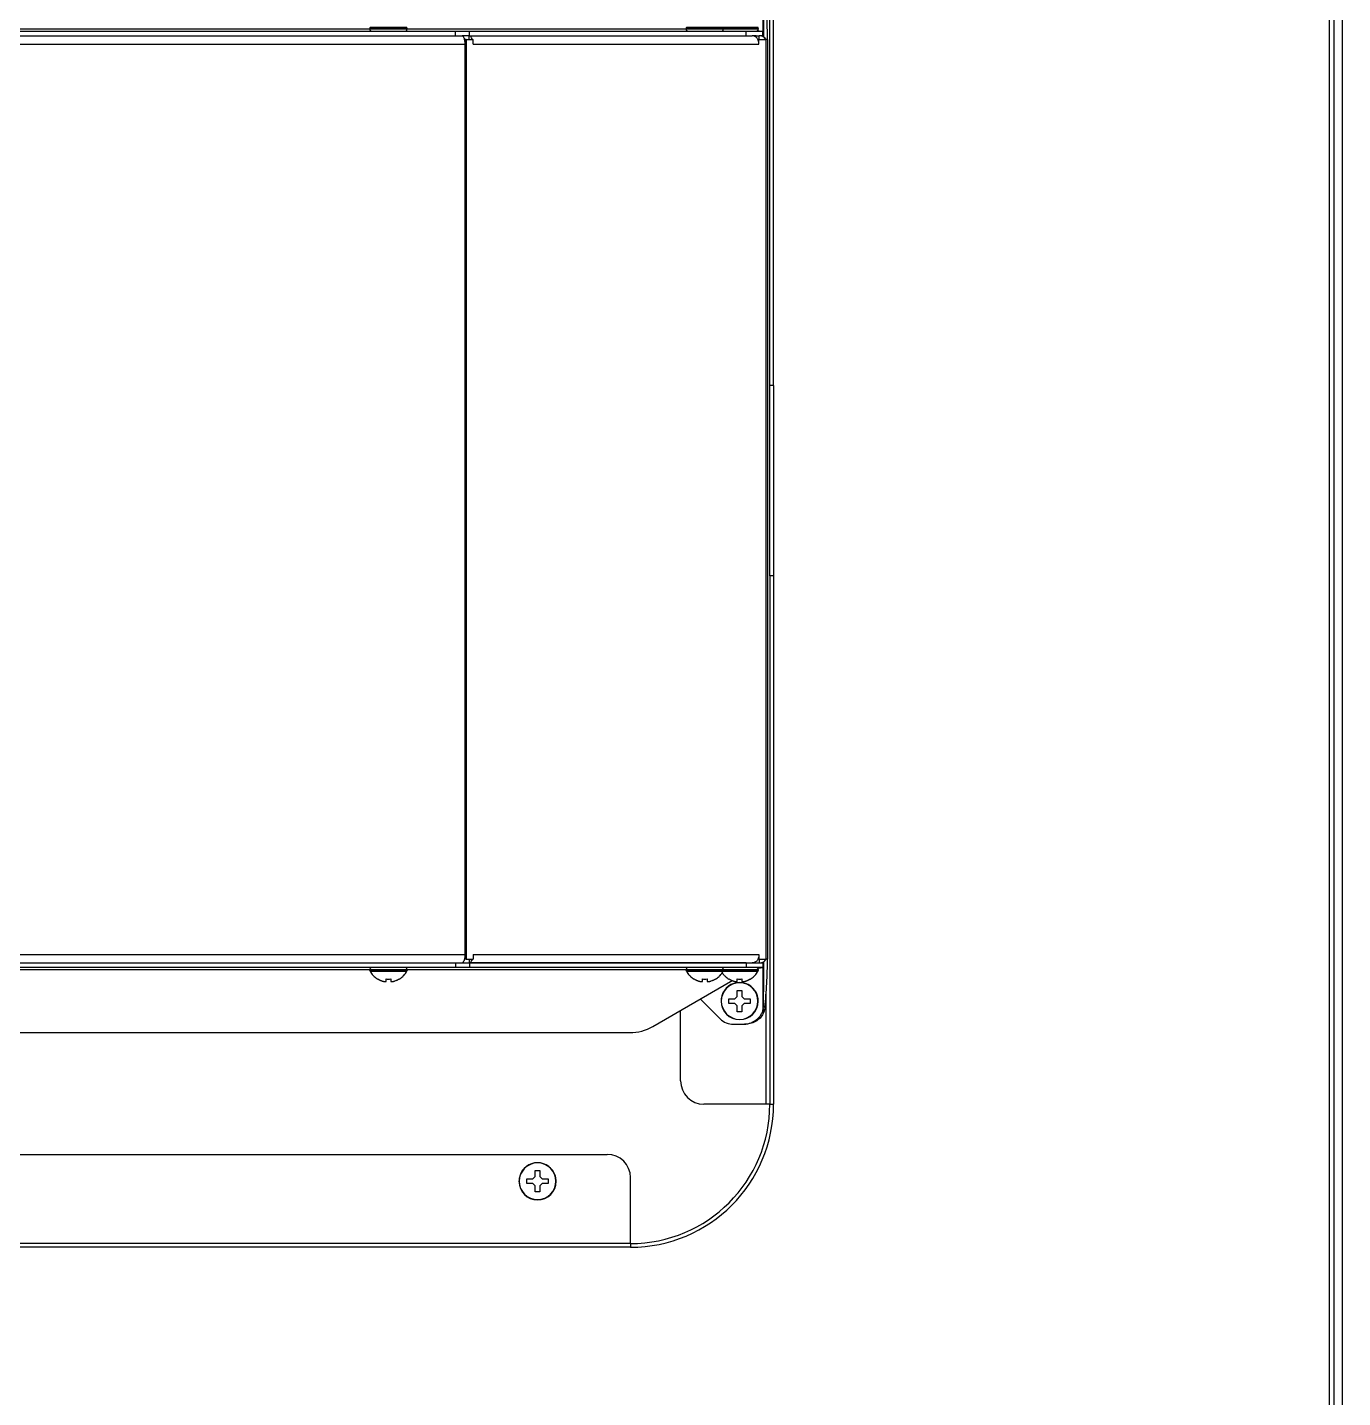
# Model space of a CAD drawing. Header units: millimetres. Extents: x -1584 to 3730, y -1918 to 2655.
# Drawn here: x 643.7 to 926.9, y -1446.9 to -1151.9 of the extents above; entities that cross this region are included whole.
import ezdxf

# ---------------------------------------------------------------- set-up
doc = ezdxf.new("R2010")
doc.units = ezdxf.units.MM
doc.header["$LTSCALE"] = 65.395
doc.layers.get('0').update_dxf_attribs({"linetype": 'CONTINUOUS'})
doc.layers.add('ASSI', color=7, linetype='CONTINUOUS')
doc.layers.add('GEOM', color=7, linetype='CONTINUOUS')

msp = doc.modelspace()

# ---------------------------------------------------------------- linework, layer by layer
at = {"linetype": 'Continuous'}
for p, q in [((719.16, -1356.79), (719.16, -1356.75)), ((720.96, -1357.3), (720.96, -1356.75)), ((721.96, -1356.75), (721.96, -1357.3)), ((723.76, -1356.75), (723.76, -1356.79)), ((787.26, -1356.79), (787.26, -1356.75)), ((789.06, -1357.3), (789.06, -1356.75)), ((790.06, -1356.75), (790.06, -1357.3)), ((791.86, -1356.75), (791.86, -1356.79)), ((794.76, -1356.79), (794.76, -1356.75)), ((796.56, -1357.3), (796.56, -1356.75)), ((797.56, -1356.75), (797.56, -1357.3)), ((799.36, -1356.75), (799.36, -1356.79)), ((796.56, -1359.21), (797.56, -1359.21)), ((796.56, -1359.99), (796.56, -1359.21)), ((797.56, -1359.21), (797.56, -1359.99)), ((794.76, -1361.01), (795.54, -1361.01)), ((794.76, -1361.51), (794.76, -1361.01)), ((794.76, -1362.01), (794.76, -1361.51)), ((795.54, -1362.01), (794.76, -1362.01)), ((795.54, -1361.01), (796.06, -1361.01)), ((796.06, -1362.01), (795.54, -1362.01)), ((796.06, -1361.01), (796.56, -1360.51)), ((796.56, -1362.51), (796.06, -1362.01)), ((796.56, -1360.51), (796.56, -1359.99)), ((796.56, -1363.03), (796.56, -1362.51)), ((797.56, -1359.99), (797.56, -1360.51)), ((797.56, -1360.51), (798.06, -1361.01)), ((798.06, -1362.01), (797.56, -1362.51)), ((797.56, -1362.51), (797.56, -1363.03)), ((798.06, -1361.01), (798.58, -1361.01)), ((798.58, -1362.01), (798.06, -1362.01)), ((798.58, -1361.01), (799.36, -1361.01)), ((799.36, -1362.01), (798.58, -1362.01)), ((799.36, -1361.01), (799.36, -1361.51)), ((799.36, -1361.51), (799.36, -1362.01)), ((796.56, -1363.81), (796.56, -1363.03)), ((797.56, -1363.81), (796.56, -1363.81)), ((797.56, -1363.03), (797.56, -1363.81)), ((753.06, -1398.01), (754.06, -1398.01)), ((753.06, -1398.79), (753.06, -1398.01)), ((754.06, -1398.01), (754.06, -1398.79)), ((751.26, -1399.81), (752.04, -1399.81)), ((751.26, -1400.31), (751.26, -1399.81)), ((751.26, -1400.81), (751.26, -1400.31)), ((752.04, -1400.81), (751.26, -1400.81)), ((752.04, -1399.81), (752.56, -1399.81)), ((752.56, -1400.81), (752.04, -1400.81)), ((752.56, -1399.81), (753.06, -1399.31)), ((753.06, -1401.31), (752.56, -1400.81)), ((753.06, -1399.31), (753.06, -1398.79)), ((754.06, -1398.79), (754.06, -1399.31)), ((754.06, -1399.31), (754.56, -1399.81)), ((754.56, -1400.81), (754.06, -1401.31)), ((754.56, -1399.81), (755.08, -1399.81)), ((755.08, -1400.81), (754.56, -1400.81)), ((755.08, -1399.81), (755.86, -1399.81)), ((755.86, -1400.81), (755.08, -1400.81)), ((755.86, -1399.81), (755.86, -1400.31)), ((755.86, -1400.31), (755.86, -1400.81)), ((753.06, -1401.83), (753.06, -1401.31)), ((753.06, -1402.61), (753.06, -1401.83)), ((754.06, -1402.61), (753.06, -1402.61)), ((754.06, -1401.31), (754.06, -1401.83)), ((754.06, -1401.83), (754.06, -1402.61))]:
    msp.add_line(p, q, dxfattribs=at)
for centre, radius, start, end in [((721.66, -1352.69), 4.8, 210.3012, 223.1766), ((721.66, -1352.69), 4.8, 223.1766, 227.1654), ((721.66, -1352.69), 4.8, 227.1654, 238.3799), ((721.66, -1352.69), 4.8, 238.3799, 238.6273), ((721.65, -1352.7), 4.75, 238.4659, 241.0313), ((721.64, -1352.7), 4.75, 241.0316, 241.9926), ((721.46, -1352.99), 3.8, 262.4351, 277.5649), ((721.27, -1352.7), 4.75, 298.0074, 298.9684), ((721.27, -1352.7), 4.75, 298.9687, 301.5341), ((721.26, -1352.69), 4.8, 301.3727, 301.6201), ((721.26, -1352.69), 4.8, 301.6201, 312.8346), ((721.26, -1352.69), 4.8, 312.8346, 316.8234), ((721.26, -1352.69), 4.8, 316.8234, 329.6988), ((789.76, -1352.69), 4.8, 210.3012, 223.1766), ((789.76, -1352.69), 4.8, 223.1766, 227.1654), ((789.76, -1352.69), 4.8, 227.1654, 238.3799), ((789.76, -1352.69), 4.8, 238.3799, 238.6273), ((789.75, -1352.7), 4.75, 238.4659, 241.0313), ((789.74, -1352.7), 4.75, 241.0316, 241.9926), ((789.56, -1352.99), 3.8, 262.4351, 277.5649), ((789.37, -1352.7), 4.75, 298.0074, 298.9684), ((789.37, -1352.7), 4.75, 298.9687, 301.5341), ((789.36, -1352.69), 4.8, 301.3727, 301.6201), ((789.36, -1352.69), 4.8, 301.6201, 312.8346), ((789.36, -1352.69), 4.8, 312.8346, 316.8234), ((789.36, -1352.69), 4.8, 316.8234, 329.6988), ((797.26, -1352.69), 4.8, 214.2584, 223.1766), ((797.26, -1352.69), 4.8, 223.1766, 227.1654), ((797.26, -1352.69), 4.8, 227.1654, 238.3799), ((797.26, -1352.69), 4.8, 238.3799, 238.6273), ((797.25, -1352.7), 4.75, 238.4659, 241.0313), ((797.24, -1352.7), 4.75, 241.0316, 241.9926), ((797.06, -1352.99), 3.8, 262.4351, 277.5649), ((796.87, -1352.7), 4.75, 298.0074, 298.9684), ((796.87, -1352.7), 4.75, 298.9687, 301.5341), ((796.86, -1352.69), 4.8, 301.3727, 301.6201), ((796.86, -1352.69), 4.8, 301.6201, 312.8346), ((796.86, -1352.69), 4.8, 312.8346, 316.8234), ((796.86, -1352.69), 4.8, 316.8234, 329.6988), ((721.64, -1352.71), 4.75, 241.9926, 243.3187), ((721.64, -1352.71), 4.74, 243.3188, 244.4598), ((721.64, -1352.71), 4.74, 244.4598, 245.4278), ((721.64, -1352.72), 4.73, 245.4278, 246.6825), ((721.63, -1352.72), 4.73, 246.6826, 247.4526), ((721.63, -1352.73), 4.72, 247.4524, 248.9975), ((721.63, -1352.74), 4.72, 248.9977, 249.4819), ((721.63, -1352.75), 4.7, 249.4813, 251.5344), ((721.62, -1352.77), 4.68, 251.535, 252.6227), ((721.61, -1352.78), 4.67, 252.6228, 253.6051), ((721.61, -1352.81), 4.64, 253.6036, 255.6824), ((720.71, -1355.31), 2.01, 262.7259, 264.7415), ((720.71, -1355.34), 1.98, 264.7442, 265.3991), ((720.71, -1355.35), 1.97, 265.3984, 266.7833), ((720.71, -1355.36), 1.96, 266.7841, 267.6235), ((720.71, -1355.36), 1.96, 267.6234, 268.8455), ((720.71, -1355.37), 1.95, 268.8459, 269.8005), ((720.71, -1355.37), 1.95, 269.8006, 270.9258), ((720.71, -1355.37), 1.95, 270.9261, 271.9964), ((720.71, -1355.36), 1.96, 271.9964, 273.0228), ((720.71, -1355.35), 1.97, 273.0233, 274.286), ((720.71, -1355.34), 1.98, 274.2856, 275.1372), ((720.7, -1355.32), 2.01, 275.1401, 277.2744), ((722.21, -1355.32), 2.01, 262.7256, 264.8598), ((722.21, -1355.34), 1.98, 264.8627, 265.7144), ((722.21, -1355.35), 1.97, 265.714, 266.9766), ((722.21, -1355.36), 1.96, 266.9771, 268.0037), ((722.21, -1355.37), 1.95, 268.0037, 269.0738), ((722.21, -1355.37), 1.95, 269.0741, 270.1995), ((722.21, -1355.37), 1.95, 270.1995, 271.1541), ((722.21, -1355.37), 1.95, 271.1545, 272.3767), ((722.21, -1355.36), 1.96, 272.3765, 273.2159), ((722.21, -1355.35), 1.97, 273.2167, 274.6016), ((722.21, -1355.34), 1.98, 274.6009, 275.2558), ((722.2, -1355.31), 2.01, 275.2585, 277.2741), ((721.31, -1352.81), 4.64, 284.3176, 286.3964), ((721.3, -1352.78), 4.67, 286.3949, 287.3772), ((721.3, -1352.77), 4.68, 287.3773, 288.465), ((721.29, -1352.75), 4.7, 288.4656, 290.5187), ((721.29, -1352.74), 4.72, 290.5181, 291.0023), ((721.29, -1352.73), 4.72, 291.0025, 292.5476), ((721.28, -1352.72), 4.73, 292.5474, 293.3174), ((721.28, -1352.72), 4.73, 293.3175, 294.5722), ((721.28, -1352.71), 4.74, 294.5722, 295.5402), ((721.28, -1352.71), 4.74, 295.5402, 296.6812), ((721.28, -1352.71), 4.75, 296.6813, 298.0074), ((789.74, -1352.71), 4.75, 241.9926, 243.3187), ((789.74, -1352.71), 4.74, 243.3188, 244.4598), ((789.74, -1352.71), 4.74, 244.4598, 245.4278), ((789.74, -1352.72), 4.73, 245.4278, 246.6825), ((789.73, -1352.72), 4.73, 246.6826, 247.4526), ((789.73, -1352.73), 4.72, 247.4524, 248.9975), ((789.73, -1352.74), 4.72, 248.9977, 249.4819), ((789.73, -1352.75), 4.7, 249.4813, 251.5344), ((789.72, -1352.77), 4.68, 251.535, 252.6227), ((789.71, -1352.78), 4.67, 252.6228, 253.6051), ((789.71, -1352.81), 4.64, 253.6036, 255.6824), ((788.81, -1355.31), 2.01, 262.7259, 264.7415), ((788.81, -1355.34), 1.98, 264.7442, 265.3991), ((788.81, -1355.35), 1.97, 265.3984, 266.7833), ((788.81, -1355.36), 1.96, 266.7841, 267.6235), ((788.81, -1355.36), 1.96, 267.6234, 268.8455), ((788.81, -1355.37), 1.95, 268.8459, 269.8005), ((788.81, -1355.37), 1.95, 269.8006, 270.9258), ((788.81, -1355.37), 1.95, 270.9261, 271.9964), ((788.81, -1355.36), 1.96, 271.9964, 273.0228), ((788.81, -1355.35), 1.97, 273.0233, 274.286), ((788.81, -1355.34), 1.98, 274.2856, 275.1372), ((788.8, -1355.32), 2.01, 275.1401, 277.2744), ((790.31, -1355.32), 2.01, 262.7256, 264.8598), ((790.31, -1355.34), 1.98, 264.8627, 265.7144), ((790.31, -1355.35), 1.97, 265.714, 266.9766), ((790.31, -1355.36), 1.96, 266.9771, 268.0037), ((790.31, -1355.37), 1.95, 268.0037, 269.0738), ((790.31, -1355.37), 1.95, 269.0741, 270.1995), ((790.31, -1355.37), 1.95, 270.1995, 271.1541), ((790.31, -1355.37), 1.95, 271.1545, 272.3767), ((790.31, -1355.36), 1.96, 272.3765, 273.2159), ((790.31, -1355.35), 1.97, 273.2167, 274.6016), ((790.31, -1355.34), 1.98, 274.6009, 275.2558), ((790.3, -1355.31), 2.01, 275.2585, 277.2741), ((789.41, -1352.81), 4.64, 284.3176, 286.3964), ((789.4, -1352.78), 4.67, 286.3949, 287.3772), ((789.4, -1352.77), 4.68, 287.3773, 288.465), ((789.39, -1352.75), 4.7, 288.4656, 290.5187), ((789.39, -1352.74), 4.72, 290.5181, 291.0023), ((789.39, -1352.73), 4.72, 291.0025, 292.5476), ((789.38, -1352.72), 4.73, 292.5474, 293.3174), ((789.38, -1352.72), 4.73, 293.3175, 294.5722), ((789.38, -1352.71), 4.74, 294.5722, 295.5402), ((789.38, -1352.71), 4.74, 295.5402, 296.6812), ((789.38, -1352.71), 4.75, 296.6813, 298.0074), ((797.24, -1352.71), 4.75, 241.9926, 243.3187), ((797.24, -1352.71), 4.74, 243.3188, 244.4598), ((797.24, -1352.71), 4.74, 244.4598, 245.4278), ((797.24, -1352.72), 4.73, 245.4278, 246.6825), ((797.23, -1352.72), 4.73, 246.6826, 247.4526), ((797.23, -1352.73), 4.72, 247.4524, 248.9975), ((797.23, -1352.74), 4.72, 248.9977, 249.4819), ((797.23, -1352.75), 4.7, 249.4813, 251.5344), ((797.22, -1352.77), 4.68, 251.535, 252.6227), ((797.21, -1352.78), 4.67, 252.6228, 253.6051), ((797.21, -1352.81), 4.64, 253.6036, 255.6824), ((796.31, -1355.31), 2.01, 262.7259, 264.7415), ((796.31, -1355.34), 1.98, 264.7442, 265.3991), ((796.31, -1355.35), 1.97, 265.3984, 266.7833), ((796.31, -1355.36), 1.96, 266.7841, 267.6235), ((796.31, -1355.36), 1.96, 267.6234, 268.8455), ((796.31, -1355.37), 1.95, 268.8459, 269.8005), ((796.31, -1355.37), 1.95, 269.8006, 270.9258), ((796.31, -1355.37), 1.95, 270.9261, 271.9964), ((796.31, -1355.36), 1.96, 271.9964, 273.0228), ((796.31, -1355.35), 1.97, 273.0233, 274.286), ((796.31, -1355.34), 1.98, 274.2856, 275.1372), ((796.3, -1355.32), 2.01, 275.1401, 277.2744), ((797.81, -1355.32), 2.01, 262.7256, 264.8598), ((797.81, -1355.34), 1.98, 264.8627, 265.7144), ((797.81, -1355.35), 1.97, 265.714, 266.9766), ((797.81, -1355.36), 1.96, 266.9771, 268.0037), ((797.81, -1355.37), 1.95, 268.0037, 269.0738), ((797.81, -1355.37), 1.95, 269.0741, 270.1995), ((797.81, -1355.37), 1.95, 270.1995, 271.1541), ((797.81, -1355.37), 1.95, 271.1545, 272.3767), ((797.81, -1355.36), 1.96, 272.3765, 273.2159), ((797.81, -1355.35), 1.97, 273.2167, 274.6016), ((797.81, -1355.34), 1.98, 274.6009, 275.2558), ((797.8, -1355.31), 2.01, 275.2585, 277.2741), ((796.91, -1352.81), 4.64, 284.3176, 286.3964), ((796.9, -1352.78), 4.67, 286.3949, 287.3772), ((796.9, -1352.77), 4.68, 287.3773, 288.465), ((796.89, -1352.75), 4.7, 288.4656, 290.5187), ((796.89, -1352.74), 4.72, 290.5181, 291.0023), ((796.89, -1352.73), 4.72, 291.0025, 292.5476), ((796.88, -1352.72), 4.73, 292.5474, 293.3174), ((796.88, -1352.72), 4.73, 293.3175, 294.5722), ((796.88, -1352.71), 4.74, 294.5722, 295.5402), ((796.88, -1352.71), 4.74, 295.5402, 296.6812), ((796.88, -1352.71), 4.75, 296.6813, 298.0074)]:
    msp.add_arc(centre, radius, start, end, dxfattribs=at)
at = {"layer": 'ASSI', "linetype": 'Continuous'}
for p, q in [((717.46, -1152.31), (717.46, -1152.11)), ((717.46, -1152.11), (717.46, -1152.31)), ((725.46, -1152.11), (717.46, -1152.11)), ((725.46, -1152.31), (717.46, -1152.31)), ((725.4, -1151.91), (717.51, -1151.91)), ((725.46, -1152.31), (725.46, -1152.11)), ((725.46, -1152.11), (725.46, -1152.31)), ((785.56, -1152.31), (785.56, -1152.11)), ((785.56, -1152.11), (785.56, -1152.31)), ((793.56, -1152.11), (785.56, -1152.11)), ((793.56, -1152.31), (785.56, -1152.31)), ((793.5, -1151.91), (785.61, -1151.91)), ((801, -1151.91), (793.5, -1151.91)), ((801.06, -1152.11), (793.56, -1152.11)), ((793.56, -1152.31), (793.56, -1152.11)), ((793.56, -1152.11), (793.56, -1152.31)), ((801.06, -1152.31), (793.56, -1152.31)), ((801.06, -1152.31), (801.06, -1152.11)), ((801.06, -1152.11), (801.06, -1152.31)), ((717.46, -1354.71), (717.46, -1354.91)), ((717.46, -1354.91), (717.46, -1354.71)), ((717.46, -1354.71), (725.46, -1354.71)), ((717.46, -1354.91), (725.46, -1354.91)), ((717.51, -1355.11), (725.4, -1355.11)), ((725.46, -1354.71), (725.46, -1354.91)), ((725.46, -1354.91), (725.46, -1354.71)), ((785.56, -1354.71), (785.56, -1354.91)), ((785.56, -1354.91), (785.56, -1354.71)), ((785.56, -1354.71), (793.56, -1354.71)), ((785.56, -1354.91), (793.56, -1354.91)), ((785.61, -1355.11), (793.5, -1355.11)), ((793.5, -1355.11), (801, -1355.11)), ((793.56, -1354.71), (801.06, -1354.71)), ((793.56, -1354.71), (793.56, -1354.91)), ((793.56, -1354.91), (793.56, -1354.71)), ((793.56, -1354.91), (801.06, -1354.91)), ((801.06, -1354.71), (801.06, -1354.91)), ((801.06, -1354.91), (801.06, -1354.71))]:
    msp.add_line(p, q, dxfattribs=at)
for centre, radius, start, end in [((717.86, -1152.11), 0.4, 166.5241, 180), ((717.86, -1152.11), 0.4, 166.5416, 180), ((717.86, -1152.31), 0.4, 180, 207.0781), ((717.86, -1152.11), 0.4, 163.1747, 166.5241), ((717.86, -1152.11), 0.4, 163.1573, 166.5416), ((717.86, -1152.11), 0.4, 149.6988, 163.1747), ((717.86, -1152.11), 0.4, 149.6988, 163.1573), ((717.86, -1152.31), 0.4, 207.0781, 214.9282), ((717.86, -1152.31), 0.4, 214.9282, 235.0718), ((717.86, -1152.31), 0.4, 235.0718, 242.9219), ((717.86, -1152.31), 0.4, 242.9219, 270), ((725.06, -1152.31), 0.4, 270, 297.0781), ((725.06, -1152.31), 0.4, 297.0781, 304.9282), ((725.06, -1152.31), 0.4, 304.9282, 325.0718), ((725.06, -1152.31), 0.4, 325.0718, 332.9219), ((725.06, -1152.11), 0.4, 16.8253, 30.3012), ((725.06, -1152.11), 0.4, 16.8427, 30.3012), ((725.06, -1152.31), 0.4, 332.9219, 360), ((725.06, -1152.11), 0.4, 13.4759, 16.8253), ((725.06, -1152.11), 0.4, 13.4584, 16.8427), ((725.06, -1152.11), 0.4, 0, 13.4759), ((725.06, -1152.11), 0.4, 0, 13.4584), ((785.96, -1152.11), 0.4, 166.5241, 180), ((785.96, -1152.11), 0.4, 166.5416, 180), ((785.96, -1152.31), 0.4, 180, 207.0781), ((785.96, -1152.11), 0.4, 163.1747, 166.5241), ((785.96, -1152.11), 0.4, 163.1573, 166.5416), ((785.96, -1152.11), 0.4, 149.6988, 163.1747), ((785.96, -1152.11), 0.4, 149.6988, 163.1573), ((785.96, -1152.31), 0.4, 207.0781, 214.9282), ((785.96, -1152.31), 0.4, 214.9282, 235.0718), ((785.96, -1152.31), 0.4, 235.0718, 242.9219), ((785.96, -1152.31), 0.4, 242.9219, 270), ((793.16, -1152.31), 0.4, 270, 297.0781), ((793.46, -1152.31), 0.4, 247.9517, 270), ((793.16, -1152.31), 0.4, 297.0781, 304.9282), ((793.16, -1152.31), 0.4, 304.9282, 325.0718), ((793.16, -1152.31), 0.4, 325.0718, 332.9219), ((793.16, -1152.11), 0.4, 16.8253, 30.3012), ((793.16, -1152.11), 0.4, 16.8427, 30.3012), ((793.16, -1152.31), 0.4, 332.9219, 360), ((793.16, -1152.11), 0.4, 13.4759, 16.8253), ((793.16, -1152.11), 0.4, 13.4584, 16.8427), ((793.16, -1152.11), 0.4, 0, 13.4759), ((793.16, -1152.11), 0.4, 0, 13.4584), ((800.66, -1152.31), 0.4, 270, 297.0781), ((800.66, -1152.31), 0.4, 297.0781, 304.9282), ((800.66, -1152.31), 0.4, 304.9282, 325.0718), ((800.66, -1152.31), 0.4, 325.0718, 332.9219), ((800.66, -1152.11), 0.4, 16.8253, 30.3012), ((800.66, -1152.11), 0.4, 16.8427, 30.3012), ((800.66, -1152.31), 0.4, 332.9219, 360), ((800.66, -1152.11), 0.4, 13.4759, 16.8253), ((800.66, -1152.11), 0.4, 13.4584, 16.8427), ((800.66, -1152.11), 0.4, 0, 13.4759), ((800.66, -1152.11), 0.4, 0, 13.4584), ((717.86, -1354.71), 0.4, 152.9219, 180), ((717.86, -1354.91), 0.4, 180, 193.4759), ((717.86, -1354.91), 0.4, 180, 193.4584), ((717.86, -1354.91), 0.4, 193.4759, 196.8253), ((717.86, -1354.91), 0.4, 193.4584, 196.8427), ((717.86, -1354.91), 0.4, 196.8253, 210.3012), ((717.86, -1354.91), 0.4, 196.8427, 210.3012), ((717.86, -1354.71), 0.4, 145.0718, 152.9219), ((721.66, -1352.69), 4.8, 210.3012, 223.1927), ((717.86, -1354.71), 0.4, 124.9282, 145.0718), ((717.86, -1354.71), 0.4, 117.0781, 124.9282), ((717.86, -1354.71), 0.4, 90, 117.0781), ((721.66, -1352.69), 4.8, 223.1927, 227.1511), ((721.66, -1352.69), 4.8, 227.1511, 238.4029), ((721.66, -1352.69), 4.8, 238.4029, 238.6273), ((721.26, -1352.69), 4.8, 301.3727, 301.5971), ((721.26, -1352.69), 4.8, 301.5971, 312.8489), ((721.26, -1352.69), 4.8, 312.8489, 316.8073), ((721.26, -1352.69), 4.8, 316.8073, 329.6988), ((725.06, -1354.71), 0.4, 62.9219, 90), ((725.06, -1354.71), 0.4, 55.0718, 62.9219), ((725.06, -1354.71), 0.4, 34.9282, 55.0718), ((725.06, -1354.71), 0.4, 27.0781, 34.9282), ((725.06, -1354.91), 0.4, 329.6988, 343.1747), ((725.06, -1354.91), 0.4, 329.6988, 343.1573), ((725.06, -1354.71), 0.4, 0, 27.0781), ((725.06, -1354.91), 0.4, 343.1747, 346.5241), ((725.06, -1354.91), 0.4, 343.1573, 346.5416), ((725.06, -1354.91), 0.4, 346.5241, 360), ((725.06, -1354.91), 0.4, 346.5416, 360), ((785.96, -1354.71), 0.4, 152.9219, 180), ((785.96, -1354.91), 0.4, 180, 193.4759), ((785.96, -1354.91), 0.4, 180, 193.4584), ((785.96, -1354.91), 0.4, 193.4759, 196.8253), ((785.96, -1354.91), 0.4, 193.4584, 196.8427), ((785.96, -1354.91), 0.4, 196.8253, 210.3012), ((785.96, -1354.91), 0.4, 196.8427, 210.3012), ((785.96, -1354.71), 0.4, 145.0718, 152.9219), ((789.76, -1352.69), 4.8, 210.3012, 223.1927), ((785.96, -1354.71), 0.4, 124.9282, 145.0718), ((785.96, -1354.71), 0.4, 117.0781, 124.9282), ((785.96, -1354.71), 0.4, 90, 117.0781), ((789.76, -1352.69), 4.8, 223.1927, 227.1511), ((789.76, -1352.69), 4.8, 227.1511, 238.4029), ((789.76, -1352.69), 4.8, 238.4029, 238.6273), ((789.36, -1352.69), 4.8, 301.3727, 301.5971), ((789.36, -1352.69), 4.8, 301.5971, 312.8489), ((789.36, -1352.69), 4.8, 312.8489, 316.8073), ((789.36, -1352.69), 4.8, 316.8073, 329.6988), ((793.16, -1354.71), 0.4, 62.9219, 90), ((797.26, -1352.69), 4.8, 214.2878, 223.1927), ((793.46, -1354.71), 0.4, 90, 112.0483), ((793.16, -1354.71), 0.4, 55.0718, 62.9219), ((793.16, -1354.71), 0.4, 34.9282, 55.0718), ((793.16, -1354.71), 0.4, 27.0781, 34.9282), ((793.16, -1354.91), 0.4, 329.6988, 343.1747), ((793.16, -1354.91), 0.4, 329.6988, 343.1573), ((793.16, -1354.71), 0.4, 0, 27.0781), ((793.16, -1354.91), 0.4, 343.1747, 346.5241), ((793.16, -1354.91), 0.4, 343.1573, 346.5416), ((793.16, -1354.91), 0.4, 346.5241, 360), ((793.16, -1354.91), 0.4, 346.5416, 360), ((797.26, -1352.69), 4.8, 223.1927, 227.1511), ((797.26, -1352.69), 4.8, 227.1511, 238.4029), ((797.26, -1352.69), 4.8, 238.4029, 238.6273), ((796.86, -1352.69), 4.8, 301.3727, 301.5971), ((796.86, -1352.69), 4.8, 301.5971, 312.8489), ((796.86, -1352.69), 4.8, 312.8489, 316.8073), ((796.86, -1352.69), 4.8, 316.8073, 329.6988), ((800.66, -1354.71), 0.4, 62.9219, 90), ((800.66, -1354.71), 0.4, 55.0718, 62.9219), ((800.66, -1354.71), 0.4, 34.9282, 55.0718), ((800.66, -1354.71), 0.4, 27.0781, 34.9282), ((800.66, -1354.91), 0.4, 329.6988, 343.1747), ((800.66, -1354.91), 0.4, 329.6988, 343.1573), ((800.66, -1354.71), 0.4, 0, 27.0781), ((800.66, -1354.91), 0.4, 343.1747, 346.5241), ((800.66, -1354.91), 0.4, 343.1573, 346.5416), ((800.66, -1354.91), 0.4, 346.5241, 360), ((800.66, -1354.91), 0.4, 346.5416, 360), ((797.06, -1361.51), 3.95, 0, 180), ((797.06, -1361.51), 4, 16.2728, 163.7272), ((797.06, -1361.51), 4, 16.3063, 163.6937), ((797.06, -1361.51), 4, 163.7272, 180), ((797.06, -1361.51), 4, 163.7272, 180), ((797.06, -1361.51), 4, 163.6937, 180), ((797.06, -1361.51), 4, 180, 360), ((797.06, -1361.51), 4, 180, 360), ((797.06, -1361.51), 4, 180, 360), ((797.06, -1361.51), 3.95, 180, 360), ((797.06, -1361.51), 4, 0, 16.2728), ((797.06, -1361.51), 4, 0, 16.2728), ((797.06, -1361.51), 4, 0, 16.3063), ((753.56, -1400.31), 3.95, 0, 180), ((753.56, -1400.31), 4, 16.2728, 163.7272), ((753.56, -1400.31), 4, 16.2728, 163.7272), ((753.56, -1400.31), 4, 16.3063, 163.6937), ((753.56, -1400.31), 4, 163.7272, 180), ((753.56, -1400.31), 4, 163.6937, 180), ((753.56, -1400.31), 4, 180, 360), ((753.56, -1400.31), 4, 180, 360), ((753.56, -1400.31), 3.95, 180, 360), ((753.56, -1400.31), 4, 0, 16.2728), ((753.56, -1400.31), 4, 0, 16.2728), ((753.56, -1400.31), 4, 0, 16.3063)]:
    msp.add_arc(centre, radius, start, end, dxfattribs=at)
for points, knots in [([(797.65, -1366.51), (798.16, -1366.51), (799.19, -1366.37), (800.36, -1365.81), (801.14, -1365.14), (801.63, -1364.53), (801.98, -1363.85), (802.12, -1363.35), (802.16, -1363.09)], [0, 0, 0, 0, 0.249819, 0.499386, 0.624568, 0.749729, 0.874872, 1, 1, 1, 1]), ([(802.16, -1364.2), (801.97, -1364.56), (801.49, -1365.23), (800.5, -1365.97), (799.35, -1366.41), (798.53, -1366.51), (798.12, -1366.51)], [0, 0, 0, 0, 0.249803, 0.499744, 0.749819, 1, 1, 1, 1])]:
    msp.add_open_spline(points, degree=3, knots=knots, dxfattribs=at)
at = {"layer": 'GEOM', "linetype": 'Continuous'}
for p, q in [((924.06, -1704.16), (924.06, -1027.56)), ((925.06, -1788.76), (925.06, -1027.56)), ((926.86, -1788.76), (926.86, -1027.56)), ((803.56, -1228.98), (803.56, -1136.71)), ((804.36, -1228.98), (804.36, -1136.71)), ((802.16, -1153.95), (802.16, -1143.92)), ((596.97, -1152.21), (717.46, -1152.21)), ((596.97, -1152.71), (717.46, -1152.71)), ((717.46, -1152.71), (717.86, -1152.71)), ((717.86, -1152.71), (719.21, -1152.71)), ((719.21, -1152.71), (721.46, -1152.71)), ((721.46, -1152.71), (723.71, -1152.71)), ((723.71, -1152.71), (725.06, -1152.71)), ((725.06, -1152.71), (725.46, -1152.71)), ((725.46, -1152.21), (735.86, -1152.21)), ((725.46, -1152.71), (735.86, -1152.71)), ((735.86, -1152.21), (738.94, -1152.21)), ((735.86, -1153.71), (735.86, -1152.71)), ((735.86, -1152.71), (738.94, -1152.71)), ((738.94, -1152.21), (785.56, -1152.21)), ((738.94, -1153.71), (738.94, -1152.71)), ((738.94, -1152.71), (785.56, -1152.71)), ((785.56, -1152.71), (785.96, -1152.71)), ((785.96, -1152.71), (787.31, -1152.71)), ((787.31, -1152.71), (789.56, -1152.71)), ((789.56, -1152.71), (791.81, -1152.71)), ((791.81, -1152.71), (793.16, -1152.71)), ((793.16, -1152.71), (793.56, -1152.71)), ((793.56, -1152.71), (798.45, -1152.71)), ((798.45, -1153.71), (798.45, -1152.71)), ((798.45, -1152.71), (800.4, -1152.71)), ((800.4, -1152.71), (800.66, -1152.71)), ((800.66, -1152.71), (802.06, -1152.71)), ((802.06, -1153.71), (802.06, -1152.71)), ((595.7, -1155.51), (737.64, -1155.51)), ((596.97, -1153.71), (719.21, -1153.71)), ((719.21, -1153.71), (719.81, -1153.71)), ((719.81, -1153.71), (723.11, -1153.71)), ((723.11, -1153.71), (723.71, -1153.71)), ((723.71, -1153.71), (735.86, -1153.71)), ((735.86, -1153.71), (737.31, -1153.71)), ((737.73, -1153.71), (737.31, -1153.71)), ((737.64, -1155.51), (737.91, -1155.51)), ((738.86, -1153.71), (737.73, -1153.71)), ((737.91, -1154.51), (737.8, -1154.51)), ((738.18, -1154.51), (737.91, -1154.51)), ((737.91, -1154.51), (737.91, -1155.51)), ((737.91, -1155.51), (737.91, -1351.51)), ((738.18, -1154.51), (739.72, -1154.51)), ((738.18, -1154.51), (738.18, -1352.51)), ((738.81, -1153.71), (738.86, -1153.71)), ((738.86, -1154.51), (738.86, -1153.71)), ((738.86, -1153.71), (738.94, -1153.71)), ((738.94, -1153.71), (787.31, -1153.71)), ((738.94, -1153.71), (787.31, -1153.71)), ((739.38, -1154.24), (739.21, -1154.51)), ((739.72, -1155.51), (739.72, -1154.51)), ((739.72, -1155.51), (800.68, -1155.51)), ((787.31, -1153.71), (787.46, -1153.71)), ((787.31, -1153.71), (787.91, -1153.71)), ((787.46, -1153.71), (787.91, -1153.71)), ((787.91, -1153.71), (791.21, -1153.71)), ((787.91, -1153.71), (791.21, -1153.71)), ((791.21, -1153.71), (791.66, -1153.71)), ((791.21, -1153.71), (791.81, -1153.71)), ((791.66, -1153.71), (791.81, -1153.71)), ((791.81, -1153.71), (798.45, -1153.71)), ((791.81, -1153.71), (798.45, -1153.71)), ((798.45, -1153.71), (799.77, -1153.71)), ((800.4, -1153.71), (799.77, -1153.71)), ((800.64, -1153.71), (800.4, -1153.71)), ((800.64, -1153.71), (801.26, -1153.71)), ((800.68, -1155.51), (801.2, -1155.51)), ((801.2, -1154.51), (801, -1154.51)), ((801.2, -1154.51), (801.26, -1154.51)), ((801.2, -1155.51), (801.2, -1154.51)), ((802.06, -1153.71), (801.26, -1153.71)), ((801.26, -1154.51), (801.26, -1153.71)), ((801.26, -1154.51), (802.73, -1154.51)), ((802.53, -1154.24), (802.26, -1154.51)), ((802.75, -1154.51), (802.73, -1154.51)), ((802.73, -1154.51), (802.73, -1352.51)), ((803.06, -1154.51), (802.75, -1154.51)), ((803.06, -1154.51), (803.06, -1155.51)), ((803.06, -1154.51), (803.06, -1155.51)), ((803.06, -1155.51), (803.06, -1351.51)), ((803.06, -1155.51), (803.06, -1351.51)), ((804.36, -1228.98), (803.56, -1228.98)), ((803.56, -1269.97), (803.56, -1228.98)), ((804.36, -1228.98), (804.36, -1269.97)), ((804.36, -1269.97), (803.56, -1269.97)), ((803.56, -1269.97), (803.56, -1383.71)), ((804.36, -1269.97), (804.36, -1383.71)), ((595.7, -1351.51), (737.64, -1351.51)), ((596.97, -1353.31), (719.21, -1353.31)), ((719.21, -1353.31), (719.81, -1353.31)), ((719.81, -1353.31), (723.11, -1353.31)), ((723.11, -1353.31), (723.71, -1353.31)), ((723.71, -1353.31), (735.86, -1353.31)), ((735.86, -1353.31), (735.86, -1354.31)), ((735.86, -1353.31), (737.31, -1353.31)), ((737.31, -1353.31), (737.73, -1353.31)), ((737.64, -1351.51), (737.91, -1351.51)), ((737.73, -1353.31), (738.86, -1353.31)), ((737.91, -1352.51), (737.8, -1352.51)), ((737.91, -1351.51), (737.91, -1352.51)), ((738.18, -1352.51), (737.91, -1352.51)), ((738.18, -1352.51), (738.86, -1352.51)), ((738.81, -1353.31), (738.86, -1353.31)), ((738.86, -1352.51), (738.86, -1353.31)), ((738.86, -1352.51), (739.72, -1352.51)), ((738.86, -1353.31), (738.94, -1353.31)), ((787.31, -1353.31), (738.94, -1353.31)), ((738.94, -1353.31), (738.94, -1354.31)), ((738.94, -1353.31), (787.31, -1353.31)), ((739.38, -1352.78), (739.21, -1352.51)), ((739.72, -1351.51), (739.72, -1352.51)), ((739.72, -1351.51), (800.68, -1351.51)), ((787.46, -1353.31), (787.31, -1353.31)), ((787.31, -1353.31), (787.91, -1353.31)), ((787.91, -1353.31), (787.46, -1353.31)), ((791.21, -1353.31), (787.91, -1353.31)), ((787.91, -1353.31), (791.21, -1353.31)), ((791.66, -1353.31), (791.21, -1353.31)), ((791.21, -1353.31), (791.81, -1353.31)), ((791.81, -1353.31), (791.66, -1353.31)), ((798.45, -1353.31), (791.81, -1353.31)), ((791.81, -1353.31), (798.45, -1353.31)), ((798.45, -1353.31), (798.45, -1354.31)), ((798.45, -1353.31), (799.77, -1353.31)), ((799.77, -1353.31), (800.4, -1353.31)), ((800.4, -1353.31), (800.64, -1353.31)), ((800.64, -1353.31), (801.26, -1353.31)), ((800.68, -1351.51), (801.2, -1351.51)), ((801.2, -1352.51), (801, -1352.51)), ((801.2, -1351.51), (801.2, -1352.51)), ((801.2, -1352.51), (801.26, -1352.51)), ((801.26, -1352.51), (801.26, -1353.31)), ((801.26, -1352.51), (802.26, -1352.51)), ((801.26, -1353.31), (802.06, -1353.31)), ((802.06, -1353.31), (802.06, -1354.31)), ((802.06, -1353.31), (802.06, -1354.31)), ((802.16, -1363.09), (802.16, -1353.07)), ((802.53, -1352.78), (802.26, -1352.51)), ((802.26, -1352.51), (802.73, -1352.51)), ((802.75, -1352.51), (802.73, -1352.51)), ((803.06, -1352.51), (802.75, -1352.51)), ((803.06, -1351.51), (803.06, -1352.51)), ((803.06, -1351.51), (803.06, -1352.51)), ((717.46, -1354.31), (596.97, -1354.31)), ((717.46, -1354.81), (596.97, -1354.81)), ((717.86, -1354.31), (717.46, -1354.31)), ((719.21, -1354.31), (717.86, -1354.31)), ((721.46, -1354.31), (719.21, -1354.31)), ((723.71, -1354.31), (721.46, -1354.31)), ((725.06, -1354.31), (723.71, -1354.31)), ((725.46, -1354.31), (725.06, -1354.31)), ((735.86, -1354.31), (725.46, -1354.31)), ((735.86, -1354.81), (725.46, -1354.81)), ((738.94, -1354.31), (735.86, -1354.31)), ((738.94, -1354.81), (735.86, -1354.81)), ((785.56, -1354.31), (738.94, -1354.31)), ((785.56, -1354.81), (738.94, -1354.81)), ((785.96, -1354.31), (785.56, -1354.31)), ((787.31, -1354.31), (785.96, -1354.31)), ((789.56, -1354.31), (787.31, -1354.31)), ((791.81, -1354.31), (789.56, -1354.31)), ((793.16, -1354.31), (791.81, -1354.31)), ((793.56, -1354.31), (793.16, -1354.31)), ((798.45, -1354.31), (793.56, -1354.31)), ((800.4, -1354.31), (798.45, -1354.31)), ((800.66, -1354.31), (800.4, -1354.31)), ((802.06, -1354.31), (800.66, -1354.31)), ((778.4, -1366.97), (795.09, -1357.33)), ((795.09, -1357.33), (795.47, -1357.11)), ((788.62, -1361.07), (792.89, -1365.34)), ((802.76, -1383.71), (802.76, -1359.94)), ((784.36, -1378.71), (784.36, -1363.53)), ((217.72, -1368.31), (773.4, -1368.31)), ((795.72, -1366.51), (797.65, -1366.51)), ((797.65, -1366.51), (798.12, -1366.51)), ((802.76, -1383.71), (789.36, -1383.71)), ((803.23, -1383.71), (802.76, -1383.71)), ((803.56, -1383.71), (803.23, -1383.71)), ((803.56, -1383.71), (804.36, -1383.71)), ((222.56, -1394.51), (768.56, -1394.51)), ((773.56, -1413.71), (773.56, -1399.51)), ((773.56, -1413.71), (217.56, -1413.71)), ((773.56, -1414.51), (217.56, -1414.51)), ((773.56, -1413.71), (773.56, -1414.51))]:
    msp.add_line(p, q, dxfattribs=at)
for centre, radius, start, end in [((-202.76, -1155.23), 1005.02, 0.06908, 0.61366), ((734.49, -1155.24), 3.4, 12.0953, 12.4943), ((734.41, -1155.26), 3.48, 11.7495, 12.0955), ((801.26, -1155.51), 1.8, 82.5, 90), ((801.26, -1155.51), 1.8, 45, 82.5), ((801.26, -1155.51), 1.8, 34.1436, 45), ((801.26, -1155.51), 1.8, 33.7945, 34.1436), ((734.41, -1351.76), 3.48, 347.9045, 348.2505), ((734.49, -1351.77), 3.4, 347.5057, 347.9047), ((801.26, -1351.51), 1.8, 270, 277.5), ((801.26, -1351.51), 1.8, 277.5, 315), ((-202.76, -1351.79), 1005.02, 359.38634, 359.93092), ((801.26, -1351.51), 1.8, 315, 325.8564), ((801.26, -1351.51), 1.8, 325.8564, 326.2055), ((795.72, -1362.51), 4, 225, 270), ((773.4, -1358.31), 10, 270, 300), ((789.36, -1378.71), 5, 180, 270), ((773.56, -1383.71), 30.8, 270, 360), ((773.56, -1383.71), 30, 270, 360), ((768.56, -1399.51), 5, 0, 90)]:
    msp.add_arc(centre, radius, start, end, dxfattribs=at)
for points, knots in [([(803.06, -1154.51), (803.06, -1152.77), (802.95, -1149.3), (802.67, -1145.84), (802.51, -1144.11)], [0, 0, 0, 0, 0.499375, 1, 1, 1, 1]), ([(737.31, -1153.71), (737.35, -1153.71), (737.44, -1153.74), (737.55, -1153.85), (737.65, -1154.02), (737.71, -1154.16), (737.73, -1154.24)], [0, 0, 0, 0, 0.170854, 0.384419, 0.660009, 1, 1, 1, 1]), ([(737.73, -1154.24), (737.74, -1154.26), (737.77, -1154.35), (737.79, -1154.44), (737.81, -1154.51)], [0, 0, 0, 0, 0.237292, 1, 1, 1, 1]), ([(737.81, -1154.55), (737.83, -1154.62), (737.89, -1154.94), (737.91, -1155.26), (737.91, -1155.51)], [0, 0, 0, 0, 0.234611, 1, 1, 1, 1]), ([(739.38, -1154.24), (739.36, -1154.17), (739.3, -1154.02), (739.16, -1153.82), (739.01, -1153.74), (738.94, -1153.72)], [0, 0, 0, 0, 0.305437, 0.689594, 1, 1, 1, 1]), ([(739.53, -1154.51), (739.52, -1154.48), (739.47, -1154.39), (739.43, -1154.3), (739.38, -1154.24)], [0, 0, 0, 0, 0.256984, 1, 1, 1, 1]), ([(800.86, -1154.24), (800.71, -1154.08), (800.46, -1153.87), (800.06, -1153.73), (799.86, -1153.71), (799.77, -1153.71)], [0, 0, 0, 0, 0.517941, 0.761845, 1, 1, 1, 1]), ([(801, -1154.51), (800.99, -1154.48), (800.95, -1154.39), (800.9, -1154.3), (800.86, -1154.24)], [0, 0, 0, 0, 0.256984, 1, 1, 1, 1]), ([(801.2, -1155.51), (801.2, -1155.42), (801.18, -1155.08), (801.1, -1154.74), (801, -1154.51)], [0, 0, 0, 0, 0.258657, 1, 1, 1, 1]), ([(737.31, -1353.31), (737.35, -1353.31), (737.44, -1353.28), (737.55, -1353.16), (737.65, -1352.99), (737.71, -1352.86), (737.73, -1352.78)], [0, 0, 0, 0, 0.170854, 0.384419, 0.660009, 1, 1, 1, 1]), ([(737.81, -1352.51), (737.8, -1352.53), (737.78, -1352.62), (737.75, -1352.72), (737.73, -1352.78)], [0, 0, 0, 0, 0.262295, 1, 1, 1, 1]), ([(737.91, -1351.51), (737.91, -1351.59), (737.9, -1351.91), (737.86, -1352.23), (737.81, -1352.47)], [0, 0, 0, 0, 0.261394, 1, 1, 1, 1]), ([(739.38, -1352.78), (739.36, -1352.85), (739.3, -1353), (739.16, -1353.19), (739.01, -1353.28), (738.94, -1353.3)], [0, 0, 0, 0, 0.305437, 0.689594, 1, 1, 1, 1]), ([(739.53, -1352.51), (739.52, -1352.53), (739.47, -1352.63), (739.43, -1352.72), (739.38, -1352.78)], [0, 0, 0, 0, 0.256984, 1, 1, 1, 1]), ([(800.86, -1352.78), (800.71, -1352.94), (800.46, -1353.14), (800.06, -1353.28), (799.86, -1353.31), (799.77, -1353.31)], [0, 0, 0, 0, 0.517941, 0.761845, 1, 1, 1, 1]), ([(801, -1352.51), (800.99, -1352.53), (800.95, -1352.63), (800.9, -1352.72), (800.86, -1352.78)], [0, 0, 0, 0, 0.256984, 1, 1, 1, 1]), ([(801.2, -1351.51), (801.2, -1351.6), (801.18, -1351.94), (801.1, -1352.28), (801, -1352.51)], [0, 0, 0, 0, 0.258657, 1, 1, 1, 1]), ([(802.51, -1362.91), (802.67, -1361.18), (802.95, -1357.72), (803.06, -1354.24), (803.06, -1352.51)], [0, 0, 0, 0, 0.500625, 1, 1, 1, 1]), ([(802.2, -1362.55), (802.23, -1362.58), (802.34, -1362.7), (802.44, -1362.82), (802.51, -1362.91)], [0, 0, 0, 0, 0.258266, 1, 1, 1, 1]), ([(802.51, -1362.91), (802.48, -1363.24), (802.39, -1363.69), (802.21, -1364.1), (802.16, -1364.2)], [0, 0, 0, 0, 0.749269, 1, 1, 1, 1]), ([(802.16, -1363.09), (802.16, -1363.2), (802.16, -1363.45), (802.16, -1363.81), (802.16, -1364.08), (802.16, -1364.2)], [0, 0, 0, 0, 0.285468, 0.670057, 1, 1, 1, 1])]:
    msp.add_open_spline(points, degree=3, knots=knots, dxfattribs=at)
for points in [[(801, -1152.61), (801.35, -1152.67), (801.7, -1152.71), (802.06, -1152.71)], [(738.94, -1153.72), (738.91, -1153.71), (738.88, -1153.71), (738.86, -1153.71)], [(738.94, -1353.3), (738.91, -1353.3), (738.88, -1353.31), (738.86, -1353.31)], [(801, -1354.41), (801.35, -1354.34), (801.7, -1354.31), (802.06, -1354.31)], [(802.16, -1363.09), (802.19, -1362.92), (802.2, -1362.73), (802.2, -1362.55)]]:
    msp.add_open_spline(points, degree=3, dxfattribs=at)

doc.saveas('drawing.dxf')
